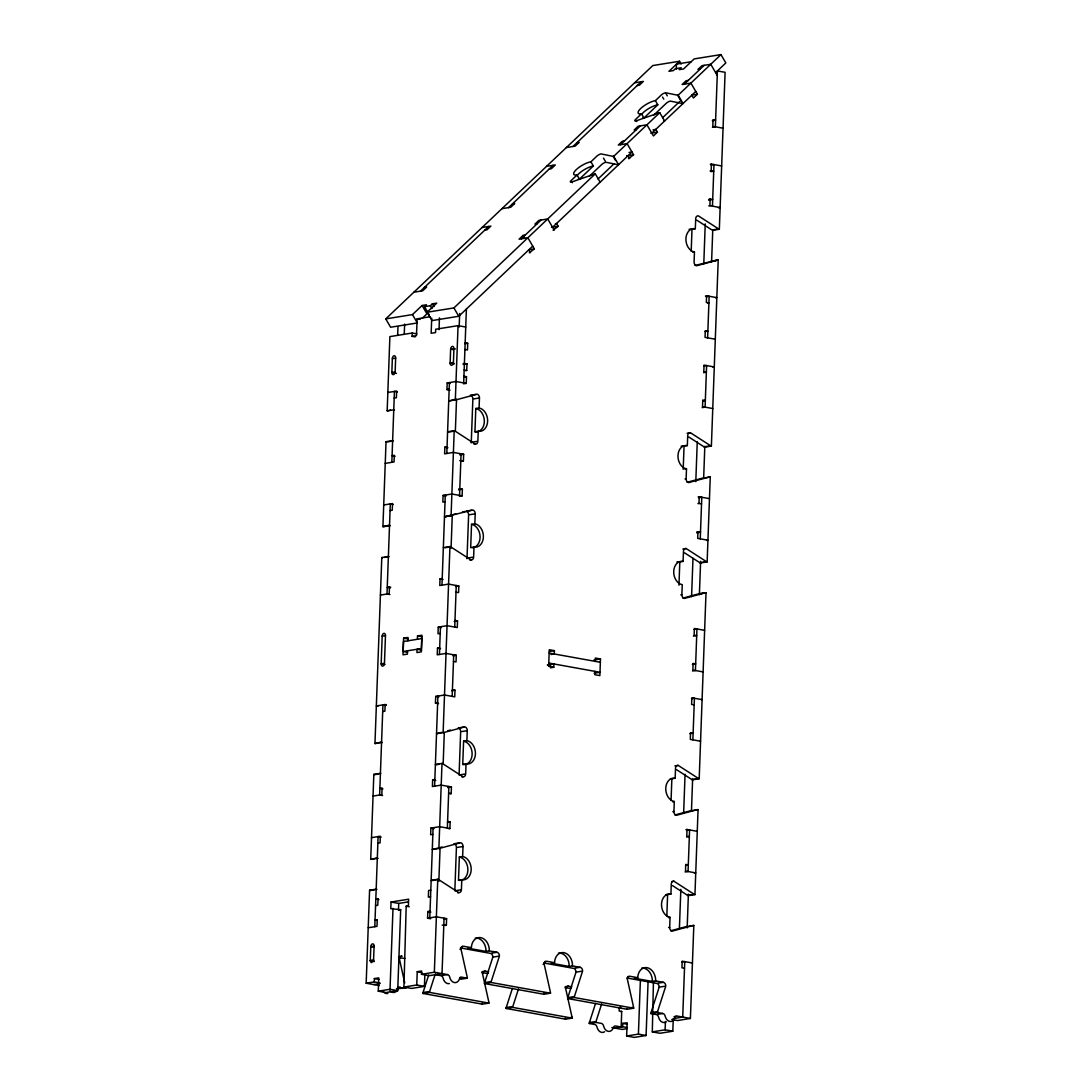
<?xml version="1.0" encoding="UTF-8"?>
<svg xmlns="http://www.w3.org/2000/svg" width="1092" height="1092" viewBox="0 0 1092 1092"><rect width="100%" height="100%" fill="white"/><g stroke="black" fill="none" stroke-linecap="round" stroke-linejoin="round"><path stroke-width="1.5" d="M379.265 985.571L366.175 983.209L369.587 890.226L376.18 889.161A3.372 2.539 80.9 0 1 376.904 889.434M376.699 857.916L371.457 859.322A3.372 2.539 80.9 0 1 370.72 859.336L373.833 774.392L380.425 773.327A3.372 2.539 80.9 0 1 380.794 773.423M380.944 742.082L375.703 743.502A3.372 2.539 80.9 0 1 374.965 743.502L381.791 557.534L388.383 556.47A3.372 2.539 80.9 0 1 389.107 556.743M388.888 525.225L383.661 526.644A3.372 2.539 80.9 0 1 382.923 526.644L386.036 441.7L392.629 440.636A3.372 2.539 80.9 0 1 393.352 440.909M390.527 410.101L387.906 410.81A3.372 2.539 80.9 0 1 387.169 410.81L389.885 336.609L412.216 333.019L416.83 333.852M373.873 947.187L370.802 946.627L374.092 946.095L373.532 960.783L371.253 962.68L370.27 960.905L370.802 946.627A2.539 1.624 -79.6 0 1 372.536 943.87A2.539 1.624 -79.6 0 1 374.106 946.095M382.186 636.131L381.163 663.854A2.539 1.611 -80 0 0 382.719 666.079A2.539 1.611 -80 0 0 384.452 663.322L385.476 635.599A2.539 1.624 -79.6 0 0 383.92 633.36A2.539 1.624 -79.6 0 0 382.173 636.131L385.476 635.599M374.802 926.698L378.105 836.595L381.176 837.141M391.837 462.325L394.43 391.427L397.365 391.946M397.665 335.285L397.979 326.808M366.175 983.209L374.242 981.913L374.365 978.582L378.76 977.872L378.269 991.181L385.954 992.573L397.706 990.676L400.682 909.718L390.8 908.694L391.045 902.033L408.64 899.207L408.394 905.855L406.197 906.21L403.931 987.059L411.602 988.437L424.433 986.376L424.856 974.733M386.418 704.777L385.135 704.545L384.889 711.206L382.691 711.561M390.731 587.237L389.448 587.005L389.202 593.652L380.412 595.072M404.258 334.22L404.641 324.051M415.165 336.896L412.093 336.336L412.216 333.019M378.269 991.181L390.035 989.284L392.997 908.339M403.112 651.501L403.48 641.523L421.799 638.574L421.43 648.552L403.112 651.501L407.507 652.293M407.889 640.813L408.012 637.482L403.617 638.192L403.003 654.818L407.412 654.122L407.521 650.791M430.139 316.735L417.117 318.837L416.489 335.64L412.093 336.336M408.326 901.883L398.73 903.425L398.484 910.073L400.682 909.718M417.417 639.27L417.54 635.953L421.935 635.244L421.335 651.883L416.939 652.579L417.062 649.262L421.662 650.095M431.709 318.154L431.149 333.278L435.558 332.569L435.681 329.238L458.053 325.648L465.738 327.027M439.025 329.62L439.448 317.868M403.931 987.059L416.748 984.998L417.24 971.689L421.635 970.979L421.512 974.31L429.197 975.688L442.028 973.627L444.062 918.181M430.657 918.768L427.573 918.208L427.818 911.547L430.016 911.206M447.611 821.43L450.163 821.88L449.918 828.541L439.68 826.685L430.89 828.105L430.644 834.752L432.842 834.411M434.848 779.511L432.65 779.865L432.405 786.513L441.209 785.107L451.446 786.95L451.201 793.611L450.109 793.788M438.547 703.63L435.462 703.071L435.708 696.423L444.512 695.003L454.75 696.846L454.995 690.199L452.429 689.735M439.68 647.829L437.483 648.184L437.237 654.831L446.027 653.412L456.279 655.268L456.033 661.916L453.467 661.452M454.968 620.42L457.534 620.884L457.289 627.545L447.051 625.689L438.247 627.108L438.015 633.756L440.212 633.401M442.219 578.514L440.021 578.869L439.776 585.517L448.58 584.111L458.817 585.954L458.572 592.615L456.006 592.151M458.708 488.916L462.366 489.202L462.121 495.85L451.883 494.007L443.079 495.413L442.833 502.074L445.031 501.719M447.051 446.833L444.853 447.174L444.608 453.835L453.398 452.416L463.65 454.272L463.404 460.92L460.647 461.37M450.041 390.144L446.969 389.585L447.201 382.937L456.006 381.517L466.243 383.374L466.489 376.713L463.923 376.249M429.784 917.853L433.087 827.75M434.602 786.172L437.906 696.068M439.434 654.477L440.458 626.753M441.973 585.162L445.277 495.072M446.805 453.48L449.399 382.582M453.426 362.489L453.931 348.635A2.539 1.611 -79.8 0 0 452.375 346.41A2.539 1.611 -79.8 0 0 450.627 349.167L450.122 363.022A2.539 1.611 -79.8 0 0 451.678 365.26A2.539 1.611 -79.8 0 0 453.426 362.489L450.122 363.022L454.449 363.8M421.512 974.31L434.343 972.235L437.755 879.251L431.149 880.316A3.372 2.539 80.9 0 1 431.886 880.589L436.281 879.879M439.421 764.223L436.131 764.755A3.372 2.539 80.9 0 0 435.408 764.482L442.001 763.417L438.888 848.375A3.372 2.539 80.9 0 0 439.626 848.361L460.565 842.71A3.372 2.539 80.9 0 1 463.008 846.505L462.639 856.483A11.821 8.886 80.9 0 1 471.184 869.751A11.821 8.886 80.9 0 1 461.793 879.77L458.49 880.302L459.35 857.015L462.639 856.483M443.721 547.734A3.372 2.539 80.9 0 0 443.352 547.638L449.945 546.573L443.134 732.541A3.372 2.539 80.9 0 0 443.871 732.527L464.823 726.876A3.372 2.539 80.9 0 1 467.253 730.671L466.885 740.649A11.821 8.886 80.9 0 1 475.43 753.917A11.821 8.886 80.9 0 1 466.038 763.936L462.735 764.468L463.595 741.181L466.885 740.649M455.692 513.909L445.222 516.734A3.385 2.539 80.9 0 1 444.485 516.748L451.078 515.683L454.204 430.739L447.597 431.804A3.385 2.539 80.9 0 1 447.966 431.9M458.053 325.648L455.337 399.849A3.385 2.539 80.9 0 0 456.074 399.849L477.013 394.198A3.372 2.539 80.9 0 1 479.456 397.979L479.088 407.971A11.821 8.886 80.9 0 1 487.619 421.225A11.821 8.886 80.9 0 1 478.241 431.258L474.938 431.777L475.798 408.49L479.088 407.971M438.848 881.381L440.09 847.61M443.147 764.209L444.308 732.486M451.064 548.184L452.293 514.796M455.35 431.272L456.538 399.099M459.172 327.013L459.677 313.5M447.365 828.077L448.88 786.486M452.184 696.382L453.712 654.804M454.736 627.081L456.251 585.489M459.555 495.386L461.083 453.808M463.69 382.91L466.393 309.05M445.277 925.47L446.369 925.293L446.614 918.645L436.377 916.789L427.573 918.208M465.615 370.638L466.721 370.461L466.967 363.813L463.295 363.527M465.151 342.833L467.717 343.298L467.472 349.959L464.905 349.495M466.967 558.722A3.372 2.539 80.9 0 0 467.021 558.121L468.618 514.878A3.372 2.539 80.9 0 0 466.639 511.233M471.212 442.888A3.372 2.539 80.9 0 0 471.28 442.301L472.863 399.044A3.372 2.539 80.9 0 0 470.42 395.249L475.921 394.376M474.843 523.791L471.539 524.324L470.693 547.611L473.983 547.092A11.821 8.886 80.9 0 0 483.374 537.059A11.821 8.886 80.9 0 0 474.843 523.791L475.211 513.813A3.372 2.539 80.9 0 0 472.768 510.032L446.328 516.557M461.793 879.77L461.425 889.748A3.372 2.539 80.9 0 1 458.736 892.614L457.644 892.792M466.038 763.936L465.67 773.914A3.372 2.539 80.9 0 1 462.994 776.781L461.889 776.958M473.983 547.092L473.628 557.07A3.372 2.539 80.9 0 1 470.939 559.937L469.847 560.114M478.241 431.258L477.873 441.236A3.372 2.539 80.9 0 1 475.184 444.103L474.092 444.28M550.477 667.813L553.78 667.28L553.903 663.963L547.31 665.014L550.586 665.615M553.78 667.28L548.662 666.366L549.276 649.726L554.395 650.655L554.272 653.971L550.969 654.504M594.867 671.348L594.744 674.679L599.877 675.607L600.477 658.967L595.358 658.039L595.236 661.37M619.287 1007.657L619.164 1010.987L621.717 1011.451L621.157 1026.971L615.752 1026.002A3.372 2.539 80.9 0 0 613.254 1027.777A6.757 5.078 80.9 0 1 609.036 1031.408A6.757 5.078 80.9 0 1 604.258 1027.927L603.275 1025.101A3.372 2.539 80.9 0 0 601.269 1023.381L595.863 1022.412L589.27 1023.477A3.372 2.525 80.9 0 1 589.407 1022.535L595.549 1003.439M614.55 1028.036L622.617 1026.739L622.74 1023.409L627.136 1022.713L626.644 1036.008L634.329 1037.4L646.095 1035.503L648.075 981.544M626.644 1036.008L638.41 1034.124L640.39 980.152M676.289 69.151L676.467 64.114L691.127 61.753M653.453 981.462L652.306 1031.885L659.977 1033.278L672.808 1031.217L673.232 1019.573M666.816 916.338L667.608 894.607L670.911 894.075L671.266 884.097A3.372 2.539 80.9 0 1 673.955 881.23L694.212 894.321A3.372 2.539 80.9 0 0 694.949 894.594L698.061 809.636A3.372 2.539 80.9 0 0 697.324 809.65L676.371 815.301A3.372 2.539 80.9 0 1 673.928 811.506L674.296 801.528A11.821 8.886 80.9 0 1 665.765 788.274A11.821 8.886 80.9 0 1 675.156 778.241L675.525 768.263A3.372 2.539 80.9 0 1 678.2 765.396L698.471 778.487A3.372 2.539 80.9 0 0 699.194 778.76L706.005 592.792A3.385 2.539 80.9 0 0 705.268 592.792L699.781 593.679M671.061 800.504L671.853 778.773L675.156 778.241M678.951 585.203L679.811 561.916L683.101 561.384L683.469 551.405A3.372 2.539 80.9 0 1 686.158 548.539L706.415 561.629A3.385 2.539 80.9 0 0 707.138 561.902L710.264 476.958A3.385 2.539 80.9 0 0 709.513 476.958L688.574 482.609A3.372 2.539 80.9 0 1 686.131 478.828L686.499 468.85A11.821 8.886 80.9 0 1 677.968 455.582A11.821 8.886 80.9 0 1 687.346 445.563L687.714 435.572A3.372 2.539 80.9 0 1 690.403 432.705L710.66 445.795A3.372 2.539 80.9 0 0 711.383 446.068L718.208 260.101A3.372 2.539 80.9 0 0 717.471 260.114L696.519 265.765A3.372 2.539 80.9 0 1 694.089 261.971L694.444 251.993A11.821 8.886 80.9 0 1 685.913 238.725A11.821 8.886 80.9 0 1 695.304 228.706L695.74 218.127A3.372 2.539 80.9 0 1 698.348 215.861L718.618 228.951A3.385 2.553 80.9 0 0 719.341 229.224L725.102 72.304L717.417 70.925L715.369 126.809L712.434 127.273M683.196 469.369L684.056 446.082L687.346 445.563M691.195 251.228L692 229.238L695.304 228.706M652.306 1031.885L665.124 1029.824L665.438 1021.511M671.812 1019.478L677.572 1020.529L690.403 1018.454L693.816 925.47A3.372 2.539 80.9 0 0 693.079 925.484L672.126 931.135A3.372 2.539 80.9 0 1 669.683 927.34L670.051 917.362A11.821 8.886 80.9 0 1 661.52 904.108A11.821 8.886 80.9 0 1 670.911 894.075M705.268 592.792L684.329 598.443A3.372 2.539 80.9 0 1 681.886 594.662L682.254 584.684A11.821 8.886 80.9 0 1 673.709 571.416A11.821 8.886 80.9 0 1 683.101 561.384M679.415 928.214L680.848 889.366M683.66 812.653L685.066 774.255M691.577 596.642L692.983 558.244M695.795 481.64L697.269 441.577M703.78 263.95L705.241 223.887M697.269 831.326L687.018 829.47L686.772 836.131L689.339 836.595L686.595 837.032M696.655 532.8L700.504 532.186L697.938 531.722L697.692 538.37L707.944 540.226L706.62 540.431M697.884 503.617L698.976 503.439L699.221 496.792L709.459 498.635M715.519 297.857L716.83 297.638L706.592 295.796L706.347 302.443L708.913 302.907L707.807 303.085M708.79 205.869L709.896 205.692L710.141 199.031L712.694 199.495L708.572 200.164M710.073 170.939L711.179 170.761L711.424 164.1L721.662 165.957M692.888 739.83L694.416 698.252L691.482 698.716M700.259 538.834L701.787 497.256L698.853 497.72M707.63 337.837L709.145 296.26L706.224 296.724M712.462 206.156L713.977 164.564L711.042 165.042M687.168 927.9L688.397 894.13M675.006 814.946L690.731 810.714A3.372 2.539 80.9 0 1 691.468 810.701L692.628 778.992M699.385 594.69L700.614 561.288M687.209 482.268L702.92 478.023A3.385 2.539 80.9 0 1 703.658 478.023L704.818 446.3M711.588 261.998L712.748 230.275A3.385 2.553 80.9 0 1 712.011 230.016L696.819 220.188M488.629 971.798L485.298 971.197A3.372 2.539 80.9 0 0 482.609 974.064L488.847 1002.142A3.372 2.539 80.9 0 1 488.916 1003.111L482.323 1004.162L422.918 993.447A3.372 2.539 80.9 0 1 423.054 992.519L428.692 975.006M435.285 973.941L429.647 991.454A3.372 2.539 80.9 0 0 429.511 992.382L422.918 993.447M460.428 947.938L490.376 953.357A3.372 2.539 80.9 0 1 492.82 957.138L484.63 982.609A3.372 2.539 80.9 0 0 484.479 983.537L543.884 994.266L550.491 993.201A3.372 2.539 80.9 0 0 550.409 992.232L544.185 964.154A3.372 2.539 80.9 0 1 546.86 961.301L554.545 962.68A11.821 8.886 80.9 0 1 563.936 952.661A11.821 8.886 80.9 0 1 572.467 965.915L580.152 967.307A3.372 2.539 80.9 0 1 582.596 971.088L574.406 996.559A3.372 2.539 80.9 0 0 574.255 997.501L567.663 998.552A3.372 2.539 80.9 0 1 567.799 997.624L576.003 972.153A3.372 2.539 80.9 0 0 573.559 968.358L543.598 962.953M484.479 983.537L491.086 982.486A3.372 2.539 80.9 0 1 491.223 981.544L499.413 956.073A3.372 2.539 80.9 0 0 496.983 952.292L489.298 950.9L485.995 951.432L468.072 948.197L471.375 947.665A11.821 8.886 80.9 0 1 480.767 937.646A11.821 8.886 80.9 0 1 489.298 950.9M571.798 986.813L568.468 986.212A3.372 2.539 80.9 0 0 565.793 989.079L572.017 1017.143A3.372 2.539 80.9 0 1 572.099 1018.126L565.492 1019.177L506.087 1008.462A3.372 2.539 80.9 0 1 506.238 1007.52L512.38 988.424M518.468 988.956L512.831 1006.469A3.372 2.539 80.9 0 0 512.694 1007.397L506.087 1008.462M601.637 1003.971L596.014 1021.484A3.372 2.525 80.9 0 0 595.863 1022.412M626.781 977.968L656.729 983.373A3.372 2.539 80.9 0 1 659.172 987.168L650.982 1012.639A3.372 2.539 80.9 0 0 650.832 1013.567L656.237 1014.55A3.372 2.539 80.9 0 1 658.572 1017.198A6.757 5.078 80.9 0 0 666.243 1021.825M650.832 1013.567L657.439 1012.516A3.372 2.539 80.9 0 1 657.575 1011.574L665.765 986.103A3.372 2.539 80.9 0 0 663.335 982.322L655.65 980.93L652.347 981.462L634.425 978.227L637.728 977.695A11.821 8.886 80.9 0 1 647.119 967.676A11.821 8.886 80.9 0 1 655.65 980.93M385.749 318.891L412.476 314.592L417.349 322.945L390.608 327.245L385.749 318.891L652.784 65.561L679.524 61.261L681.149 64.046M420.461 291.168L488.67 226.454M508.517 207.63L553.139 165.302M572.986 146.464L641.195 81.763M412.476 314.592L422.072 305.501L426.467 304.791L424.488 306.675L429.347 315.015M679.524 61.261L668.932 71.308L673.341 70.598L675.32 68.714L681.176 67.772L679.197 69.656L683.592 68.946L694.184 58.9L720.952 54.6L725.825 62.94L715.629 72.618M424.488 306.675L430.344 305.733L432.336 303.849L436.732 303.139L427.136 312.23L432.009 320.584L458.777 316.27L532.732 246.123M422.14 318.386L426.945 313.841L422.072 305.501M577.026 174.979A11.821 3.563 -30.3 0 1 576.276 169.629A11.821 3.563 -30.3 0 1 590.909 161.793L596.86 156.156A3.372 1.024 -30.3 0 1 601.05 153.917L613.158 156.374A3.372 1.024 -30.3 0 0 613.69 156.347L659.745 112.667L664.618 121.007A3.372 1.024 -30.3 0 0 663.909 121.185M720.952 54.6L678.173 95.195A3.372 1.024 -30.3 0 1 677.627 95.209L665.519 92.752A3.372 1.024 -30.3 0 0 661.329 94.99L655.377 100.641A11.821 3.563 -30.3 0 0 640.731 108.463A11.821 3.563 -30.3 0 0 641.482 113.827L635.53 119.465A3.372 1.024 -30.3 0 0 635.749 120.994L659.036 112.845A3.372 1.024 -30.2 0 1 659.745 112.667M578.173 179.265A11.821 3.563 -30.3 0 0 579.456 179.143L593.352 165.97L590.909 161.793M642.642 118.113A11.821 3.563 -30.3 0 0 643.925 117.991L657.807 104.818L655.377 100.641M525.238 235.067L523.041 235.422L519.069 239.189L527.873 237.769L534.357 248.894L529.292 252.839M521.266 238.834L541.113 220.011M620.502 144.704L640.335 125.88M684.315 84.166L704.163 65.329M589.448 176.153L601.733 164.496A3.372 1.024 -30.3 0 1 605.923 162.258L618.017 164.715A3.372 1.024 -30.3 0 0 618.563 164.701L613.704 156.347M653.917 114.988L666.202 103.344A3.372 1.024 -30.3 0 1 670.379 101.106L682.486 103.563A3.372 1.024 -30.2 0 0 683.032 103.535L678.173 95.195M427.136 312.23L453.917 307.93L595.277 173.819L600.15 182.173A3.372 1.024 -30.3 0 0 599.44 182.35M597.993 179.02L614.004 163.827M662.694 117.636L679.579 101.611M552.579 227.286L631.968 151.993L629.033 152.457M651.801 133.156L695.781 91.441M553.098 230.248L558.176 226.303L556.551 223.532L555.446 223.71M628.514 158.709L633.578 154.764L627.095 143.639L618.304 145.059L622.263 141.291L624.46 140.936M653.03 129.839L655.773 129.402L657.398 132.173L653.425 135.94L646.942 124.816L638.138 126.235L634.179 130.003L636.377 129.648M688.288 80.398L686.09 80.753L682.118 84.521L690.908 83.101L697.406 94.226L693.434 97.993L691.809 95.209M620.829 1007.329L619.341 1007.384M695.167 265.411L716.366 260.292M455.46 399.29L449.467 400.9A3.385 2.539 80.9 0 1 448.73 400.914L456.074 399.849M462.244 512.148L464.864 511.438M682.964 598.102L698.675 593.857A3.385 2.539 80.9 0 1 699.412 593.857L706.005 592.792M441.755 732.377L437.278 733.592A3.372 2.539 80.9 0 1 436.541 733.606L443.871 732.527M447.747 730.766L450.368 730.057M442.001 847.01L433.019 849.426A3.372 2.539 80.9 0 1 432.282 849.439L439.626 848.361M670.761 930.78L686.472 926.548A3.372 2.539 80.9 0 1 687.209 926.535L693.816 925.47M700.19 69.096L697.993 69.451L701.965 65.684L710.756 64.278L717.253 75.403M634.602 82.815L643.393 81.409L639.421 85.176L637.223 85.531M691.905 95.113L697.406 94.226M712.312 120.68L715.601 120.147L713.049 119.683L712.803 126.344L723.041 128.187M576.945 142.711L579.156 142.356L575.184 146.123L566.379 147.529M650.805 133.238L657.398 132.173M546.546 166.353L555.337 164.947L551.364 168.714L549.167 169.069M626.985 155.828L633.578 154.764M626.89 155.924L627.996 155.746L629.62 158.531M710.319 164.278L711.424 164.1M710.988 171.662L713.731 171.226L711.179 170.761M512.489 203.863L514.687 203.508L510.715 207.275L501.924 208.681M482.077 227.518L490.868 226.099L486.895 229.866L484.698 230.221M537.141 223.778L534.943 224.133L538.916 220.366L547.706 218.946L554.204 230.071M709.036 199.208L710.141 199.031M551.569 227.368L558.176 226.303M718.481 207.808L720.133 207.535L709.896 205.692M528.856 249.781L534.357 248.894M713.117 229.839L718.618 228.951M712.748 230.275L719.341 229.224M424.419 287.401L426.631 287.046L422.659 290.813L413.854 292.219M692.806 252.252L694.444 251.993M718.208 260.101L711.615 261.165A3.372 2.539 80.9 0 0 710.878 261.179M705.487 295.973L706.592 295.796M464.96 343.734L467.717 343.298M392.356 358.681L395.659 358.149M463.117 364.428L466.967 363.813M705.118 331.627L707.875 331.19L705.309 330.726L705.063 337.373L715.315 339.23M463.745 377.163L466.489 376.713M387.837 392.478L396.628 391.072L396.382 397.72L394.185 398.075M463.499 383.811L466.243 383.374M446.969 389.585L449.167 389.23M387.169 410.81L394.499 409.746A3.372 2.539 80.9 0 1 393.762 409.759M473.955 398.867L479.456 397.979M703.671 366.038L706.606 365.561L705.091 407.152L702.156 407.616M712.967 367.158L714.291 366.953L704.053 365.097L703.808 371.758L706.36 372.222L703.617 372.659M387.865 441.796L392.26 441.086M449.426 431.886L453.822 431.19M702.579 400.941L705.323 400.491L702.77 400.027L702.525 406.688L712.762 408.531M471.266 442.301L476.767 441.414M385.23 463.377L394.035 461.971L394.28 455.309L392.083 455.664L395.154 456.224M459.8 454.886L463.65 454.272M459.746 460.633L463.404 460.92M687.1 433.237L690.403 432.705M688.875 437.046L704.067 446.86L709.568 445.973M711.383 446.068L704.79 447.133A3.372 2.539 80.9 0 1 704.067 446.86M458.517 489.817L462.366 489.202M383.715 504.968L392.506 503.548L392.26 510.21L390.062 510.565M459.377 496.3L462.121 495.85M684.848 469.11L686.499 468.85M466.175 511.083L471.676 510.21M382.923 526.644L389.516 525.593A3.372 2.539 80.9 0 0 390.253 525.58L384.753 526.467M685.039 479.006L686.131 478.828M469.71 514.701L475.211 513.813M703.658 478.023L710.264 476.958M698.116 496.969L699.221 496.792M384.712 557.452L388.015 556.92M445.181 547.72L449.576 547.024M467.021 558.121L472.522 557.248M696.846 531.9L697.938 531.722M389.448 587.005L387.25 587.36L390.322 587.905M682.855 549.071L686.158 548.539M455.514 586.486L458.817 585.954M684.616 552.88L699.822 562.694L705.309 561.807M707.138 561.902L700.545 562.967A3.385 2.539 80.9 0 1 699.822 562.694M454.231 621.416L457.534 620.884M680.78 594.84L681.886 594.662M384.466 663.322L381.163 663.854L385.012 664.537M452.975 655.801L456.279 655.268M549.44 651.446L554.395 650.655M694.021 629.415L696.955 628.937L695.427 670.529L692.492 670.993M693.406 636.131L696.71 635.599L694.143 635.135L694.389 628.473L704.64 630.33M593.884 660.032L600.477 658.967M451.692 690.731L454.995 690.199M385.135 704.545L376.344 705.964L377.873 706.237M594.13 673.218L599.999 672.276L548.785 663.035M435.462 703.071L437.674 702.716M692.369 664.4L695.672 663.868L693.106 663.404L692.86 670.065L703.111 671.908M463.718 727.054L458.217 727.941A3.372 2.539 80.9 0 1 460.66 731.736L459.077 774.979L464.578 774.091M374.965 743.502L382.296 742.437M461.766 731.558L467.253 730.671M378.678 773.996L374.556 774.651A3.372 2.539 80.9 0 0 373.833 774.392M689.83 733.715L693.133 733.182L690.567 732.718L690.321 739.38L700.573 741.222M373.041 796.068L381.831 794.648L382.077 788.001L379.88 788.356L382.951 788.902M447.597 787.578L451.446 786.95M674.897 765.929L678.2 765.396M676.671 769.737L691.864 779.552L697.365 778.664M699.194 778.76L692.601 779.824A3.372 2.539 80.9 0 1 691.864 779.552M447.42 822.331L450.163 821.88M371.512 837.66L380.303 836.24L380.071 842.888L377.859 843.242M448.826 828.719L449.918 828.541M672.645 801.801L674.296 801.528M459.473 842.888L453.972 843.775A3.372 2.539 80.9 0 1 456.415 847.569L454.832 890.813L460.319 889.925M370.72 859.336L378.05 858.271A3.372 2.539 80.9 0 1 377.313 858.271M672.836 811.684L673.928 811.506M457.507 847.392L463.008 846.505M691.468 810.701L698.061 809.636M685.926 829.647L687.018 829.47M686.65 830.411L689.584 829.934L688.056 871.525L685.121 871.989M374.706 889.789L370.311 890.485A3.372 2.539 80.9 0 0 369.587 890.226M430.794 890.13L428.596 890.485L428.351 897.133L430.548 896.778M375.58 905.623L377.777 905.268L378.023 898.62L375.825 898.975L378.897 899.521M685.558 865.314L688.301 864.864L685.735 864.414L685.503 871.061L695.74 872.904L694.416 873.122M368.209 927.75L376.999 926.344L377.245 919.682L375.047 920.037L376.972 920.392M671.757 881.585L673.955 881.23M443.871 919.082L446.614 918.645M442.164 925.101L446.369 925.293M672.426 885.557L687.619 895.385L693.12 894.498M694.949 894.594L688.342 895.658A3.372 2.539 80.9 0 1 687.619 895.385M373.587 959.964L370.284 960.496L374.119 961.192M398.826 956.715L402.115 956.183A3.372 2.539 80.9 0 0 399.44 959.049L404.736 982.909M461.493 946.641L462.585 946.464M459.909 949.317L461.001 949.153A3.372 2.539 80.9 0 1 463.69 946.286L471.375 947.665M404.859 958.366L398.594 957.793M668.4 917.635L670.051 917.362M491.482 953.179L496.983 952.292M668.591 927.518L669.683 927.34M492.82 957.138L498.321 956.251M373.86 984.588L379.907 983.619M441.932 975.484L447.42 974.596A3.372 2.539 80.9 0 1 449.754 977.258A6.757 5.078 80.9 0 0 454.422 982.568A6.757 5.078 80.9 0 0 459.418 978.992A3.372 2.539 80.9 0 1 461.902 977.217L467.308 978.186A3.372 2.539 80.9 0 0 467.24 977.217L461.001 949.153M481.995 971.73L485.298 971.197M544.662 961.643L545.768 961.479M397.597 987.564L405.746 988.096A3.372 2.539 80.9 0 0 405.664 987.127M459.705 977.572L460.81 977.395M488.028 973.382L481.777 972.808M543.079 964.332L544.185 964.154M554.545 962.68L551.255 963.212L569.178 966.447L572.467 965.915M401.269 987.823L402.375 987.659M461.739 978.104L462.844 977.927M405.746 988.096L396.437 988.669M460.715 979.251L467.308 978.186M423.054 992.519L428.555 991.632M485.722 982.431L491.223 981.544M574.651 968.194L580.152 967.307M576.003 972.153L581.49 971.266M681.817 962.093L684.752 961.629L682.718 1017.075L673.095 1018.618M565.178 986.745L568.468 986.212M627.845 976.658L628.937 976.48M571.212 988.397L564.946 987.823M544.922 993.119L543.816 993.297A3.372 2.539 80.9 0 1 543.884 994.266M506.238 1007.52L511.725 1006.647M568.905 997.446L574.406 996.559M657.834 983.196L663.335 982.322M659.172 987.168L664.673 986.281M570.925 1017.321L572.017 1017.143M631.394 1007.602L632.486 1007.425M567.663 998.552L627.067 1009.281L633.66 1008.216A3.372 2.539 80.9 0 0 633.592 1007.247L627.354 979.169A3.372 2.539 80.9 0 1 630.043 976.303L637.728 977.695M620.625 1011.629L621.717 1011.451M589.407 1022.535L594.908 1021.662M652.074 1012.461L657.575 1011.574M657.343 1014.372L662.83 1013.485A3.372 2.539 80.9 0 1 665.164 1016.133A6.757 5.078 80.9 0 0 669.833 1021.443A6.757 5.078 80.9 0 0 674.829 1017.881A3.372 2.539 80.9 0 1 677.313 1016.092L690.403 1018.454M674.023 1016.625L676.221 1016.27M627.067 1028.65L622.235 1029.428L611.848 1027.545M417.117 318.837L420.188 319.383M455.46 348.908L450.627 349.167L453.194 349.631M464.155 370.011L466.721 370.461M396.451 373.382L391.851 372.399L392.356 358.531A2.539 1.611 -79.8 0 1 394.103 355.774A2.539 1.611 -79.8 0 1 395.659 358.012L395.14 372.017L391.851 372.549A2.539 1.611 -79.8 0 0 393.407 374.624A2.539 1.611 -79.8 0 0 395.154 371.867M447.201 382.937L450.286 383.497M444.853 447.174L447.925 447.734M698.976 503.439L701.542 503.903M443.079 495.413L446.15 495.973M393.229 504.436L390.308 503.903L387.005 594.007L389.926 594.539M440.021 578.869L443.093 579.429M438.247 627.108L441.332 627.668M549.153 653.057L600.354 662.298M417.54 635.953L422.154 636.786M403.617 638.192L408.231 639.025M437.483 648.184L440.554 648.73M702.088 699.631L691.85 697.788L691.605 704.436L694.171 704.9M435.708 696.423L438.779 696.969M385.858 705.432L382.937 704.9L379.634 795.003L382.555 795.536M432.65 779.865L435.722 780.425M448.635 793.147L451.201 793.611M430.89 828.105L433.961 828.664M391.045 902.033L398.73 903.425M406.197 906.21L409.268 906.769M427.818 911.547L430.89 912.107M692.437 963.008L682.186 961.165L681.954 967.812L684.507 968.276M434.343 972.235L447.42 974.596M491.086 982.486L550.491 993.201M574.255 997.501L633.66 1008.216M657.439 1012.516L662.83 1013.485M370.27 960.905L374.119 961.602M435.421 974.692L440.827 975.661A3.372 2.539 80.9 0 1 443.161 978.323A6.757 5.078 80.9 0 0 449.358 983.605M417.24 971.689L421.853 972.522M416.748 984.998L424.433 986.376M665.124 1029.824L672.808 1031.217M374.365 978.582L378.965 979.415M622.74 1023.409L627.354 1024.241M374.242 981.913L380.002 982.95M622.617 1026.739L627.422 1027.613M429.511 992.382L488.916 1003.111M512.694 1007.397L572.099 1018.126M589.27 1023.477L594.676 1024.446A3.372 2.539 80.9 0 1 596.669 1026.152L597.665 1028.992A6.757 5.078 80.9 0 0 604.668 1031.722M390.035 989.284L397.706 990.676M638.41 1034.124L646.095 1035.503M475.184 444.103L454.927 431.012A3.385 2.539 80.9 0 0 454.204 430.739M470.939 559.937L450.682 546.846A3.372 2.539 80.9 0 0 449.945 546.573M462.994 776.781L442.724 763.69A3.372 2.539 80.9 0 0 442.001 763.417M458.736 892.614L438.479 879.524A3.372 2.539 80.9 0 0 437.755 879.251M677.627 95.209L681.272 101.474M666.12 93.803L667.335 95.891M662.544 97.079L663.772 99.167M641.482 113.814L643.925 117.991M636.145 120.516L636.745 121.553M613.158 156.374L615.588 160.538M603.48 158.081L605.309 161.22M579.456 179.143L577.026 174.979L571.061 180.63A3.372 1.024 -30.3 0 0 571.28 182.159L594.567 174.01A3.372 1.024 -30.2 0 1 595.277 173.819M571.676 181.668L572.29 182.705M523.041 235.422L524.665 238.206M528.76 249.891L530.384 252.661M453.917 307.93L458.777 316.27M432.336 303.849L433.947 306.634M430.344 305.733L431.968 308.504M386.036 441.7A3.372 2.539 80.9 0 1 386.759 441.973M381.791 557.534A3.372 2.539 80.9 0 1 382.514 557.807M381.941 742.478A3.372 2.539 80.9 0 1 381.558 742.437M482.255 1003.193A3.372 2.539 80.9 0 1 482.323 1004.162M565.424 1018.208A3.372 2.539 80.9 0 1 565.492 1019.177M387.783 993.502A6.757 5.078 80.9 0 1 383.347 991.768M389.94 990.717A6.757 5.078 80.9 0 0 397.065 990.526L398.239 988.083A3.372 2.539 80.9 0 1 400.341 987.113M577.095 175.566A11.821 3.563 -30.3 0 1 593.352 165.97M641.55 114.401A11.821 3.563 -30.3 0 1 657.807 104.818M627.026 1008.544A3.372 2.539 80.9 0 1 627.067 1009.281M641.605 968.154A11.821 8.886 80.9 0 1 652.347 981.462M558.422 953.139A11.821 8.886 80.9 0 1 569.178 966.447M475.252 938.137A11.821 8.886 80.9 0 1 485.995 951.432M681.121 446.191A11.821 8.886 80.9 0 1 684.056 446.082M676.876 562.025A11.821 8.886 80.9 0 1 679.811 561.916M451.815 515.683A3.385 2.539 80.9 0 1 451.078 515.683M471.539 524.324A11.821 8.886 80.9 0 1 480.084 536.622A11.821 8.886 80.9 0 1 472.167 547.72M475.784 408.49A11.821 8.886 80.9 0 1 484.329 421.758A11.821 8.886 80.9 0 1 474.938 431.777M689.066 229.347A11.821 8.886 80.9 0 1 692 229.238M670.379 778.664A11.821 8.886 80.9 0 1 671.853 778.773M666.12 894.498A11.821 8.886 80.9 0 1 667.608 894.607M459.35 857.015A11.821 8.886 80.9 0 1 467.881 870.269A11.821 8.886 80.9 0 1 458.49 880.302M463.595 741.181A11.821 8.886 80.9 0 1 472.126 754.449A11.821 8.886 80.9 0 1 462.735 764.468"/></g></svg>
